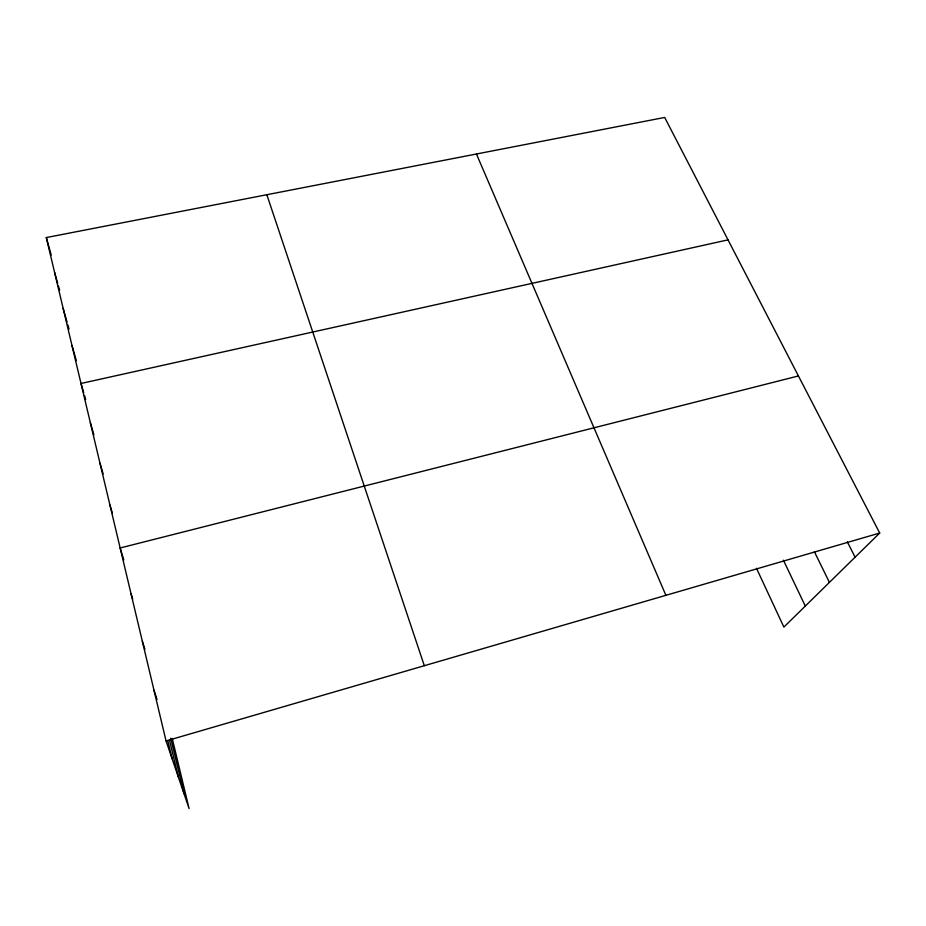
<?xml version="1.0" encoding="UTF-8"?>
<svg xmlns="http://www.w3.org/2000/svg" width="926" height="926" viewBox="0 0 926 926"><rect width="100%" height="100%" fill="white"/><g stroke="black" fill="none" stroke-linecap="round" stroke-linejoin="round"><path stroke-width="1.39" d="M172.236 738.462L189.078 808.56L166.055 740.95L46.3 237.565L664.683 117.44L879.7 533.04L783.882 627.087L756.484 568.309M166.055 740.95L879.7 533.04M798.432 375.956L120.148 547.984L123.795 559.941M728.021 239.857L81.013 383.48L83.722 392.832M847.336 541.837L855.08 557.197M814.417 551.792L829.418 582.396M783.419 560.207L805.307 606.067M476.439 154.005L665.898 595.325M266.838 194.726L424.316 665.701M153.982 690.206L157.015 699.443M142.326 641.186L144.919 649.346M131.052 593.809L132.684 599.041M109.905 504.925L112.324 512.946M99.973 463.185L103.156 473.927M90.354 422.731L93.885 434.803M84.498 395.518L85.667 399.523M71.95 345.386L76.337 360.642M63.153 308.404L67.066 322.144M67.853 324.899L69.033 329.019M54.599 272.476L57.69 283.356M58.454 286.076L59.611 290.151M46.3 237.565L51.208 255.032M170.731 738.242L184.031 793.732M169.458 739.955L178.278 776.845M167.768 740.568L172.086 758.637"/></g></svg>
